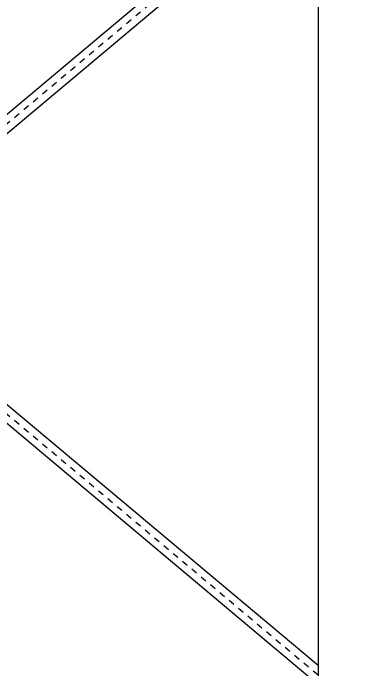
# Model space of a CAD drawing. Header units: millimetres. Extents: x 149919 to 150445, y 136651 to 136866.
# Drawn here: x 150254.44 to 150260.09, y 136743.8 to 136754.58 of the extents above; entities that cross this region are included whole.
import ezdxf

# ---------------------------------------------------------------- set-up
doc = ezdxf.new("R2010")
doc.units = ezdxf.units.MM
doc.header["$LTSCALE"] = 0.25
doc.linetypes.add('CENTER', pattern=[50.8, 31.75, -6.35, 6.35, -6.35])
doc.linetypes.add('XKITLINE00', pattern=[0])

# ---------------------------------------------------------------- blocks, each defined once
blk = doc.blocks.new('çatıı')
at = {"color": 8, "linetype": 'CENTER'}
for p, q in [((11840, 10730.3), (11005.4, 10031.5)), ((11840, 9270.3), (11006.8, 9968))]:
    blk.add_line(p, q, dxfattribs=at)
at = {"color": 8, "linetype": 'XKITLINE00'}
for p, q in [((11763.8, 10682.3), (10997.8, 10040.9)), ((11763.8, 10650.6), (11013.1, 10022)), ((11763.8, 10620.3), (11763.8, 8951)), ((11763.8, 9349.9), (11014.7, 9977.2)), ((11763.8, 9318.3), (10998.9, 9958.7))]:
    blk.add_line(p, q, dxfattribs=at)

msp = doc.modelspace()

# ---------------------------------------------------------------- block references
at = {"xscale": 0.009999943142843078, "yscale": 0.009999943142843078, "zscale": 0.009999943142843078}
msp.add_blockref('çatıı', (150141.814, 136650.373), dxfattribs=at)

doc.saveas('drawing.dxf')
